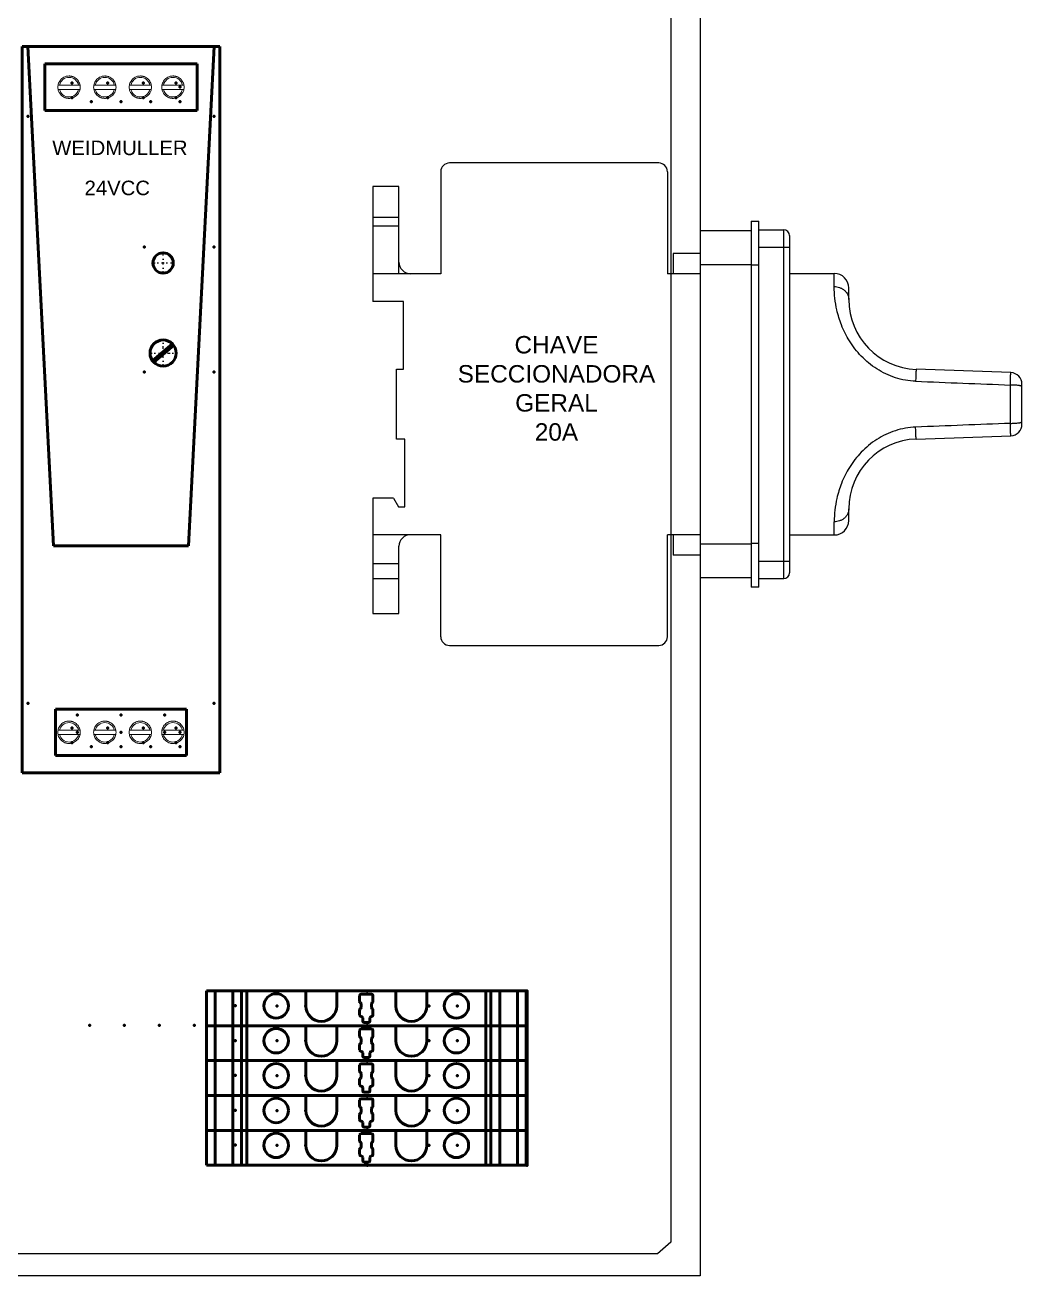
# Model space of a CAD drawing. Header units: millimetres. Extents: x -72 to 2978, y -1067 to 2817.
# Drawn here: x 2505.9 to 2677.4, y 1205.2 to 1420.4 of the extents above; entities that cross this region are included whole.
import ezdxf

# ---------------------------------------------------------------- set-up
doc = ezdxf.new("R2010")
doc.units = ezdxf.units.MM
doc.linetypes.add('Center', pattern=[1.5, 0.45, -0.5, 0.05, -0.5])
doc.linetypes.add('Dashed', pattern=[2, 1, -1])
for name, color, linetype, lineweight in [('2d ConnectionPoints', 7, 'Continuous', 50), ('AM_0', 7, 'Continuous', 50), ('AM_4', 3, 'Continuous', 25), ('AM_7', 7, 'Center', 25), ('AM_9', 6, 'Dashed', 25)]:
    doc.layers.add(name, color=color, linetype=linetype, lineweight=lineweight)
doc.styles.get("Standard").update_dxf_attribs({"font": 'arial.ttf'})

# ---------------------------------------------------------------- blocks, each defined once
blk = doc.blocks.new('4_1469470000_PART5_0_in_1469470000_0')
at = {"layer": 'AM_0'}
for p, q in [((25.87, 73.81), (22.43, 70.92)), ((26.07, 73.58), (22.63, 70.69))]:
    blk.add_line(p, q, dxfattribs=at)
blk = doc.blocks.new('5_1469470000_PART4_0_in_1469470000_0')
at = {"layer": 'AM_0'}
for p, q in [((0, 125), (0, 0)), ((0.97, 125), (0, 125)), ((0.97, 125), (5.4, 39.1)), ((28.6, 39.1), (33.03, 125)), ((34, 125), (33.03, 125)), ((34, 0), (34, 125)), ((5.4, 39.1), (28.6, 39.1)), ((28.25, 11), (5.75, 11)), ((5.75, 11), (5.75, 3)), ((28.25, 11), (28.25, 3)), ((28.25, 3), (5.75, 3)), ((0, 0), (34, 0))]:
    blk.add_line(p, q, dxfattribs=at)
blk = doc.blocks.new('6_1469470000_PART3_0_in_1469470000_0')
at = {"layer": 'AM_0'}
for p, q in [((33.03, 125), (0.97, 125)), ((5.4, 39.1), (0.97, 125)), ((33.03, 125), (28.6, 39.1)), ((30.1, 122), (3.9, 122)), ((3.9, 122), (3.9, 114)), ((30.1, 122), (30.1, 114)), ((30.1, 114), (3.9, 114)), ((5.4, 39.1), (28.6, 39.1))]:
    blk.add_line(p, q, dxfattribs=at)
for centre, radius in [((24.25, 87.75), 1.75), ((24.25, 72.25), 2.25)]:
    blk.add_circle(centre, radius, dxfattribs=at)
at = {"layer": 'AM_7'}
for p, q in [((24.25, 85.91), (24.25, 89.59)), ((22.41, 87.75), (26.09, 87.75)), ((24.25, 69.89), (24.25, 74.61)), ((21.89, 72.25), (26.61, 72.25))]:
    blk.add_line(p, q, dxfattribs=at)
blk = doc.blocks.new('7_1469470000_PART2_0_in_1469470000_0')
at = {"layer": 'AM_0'}
blk.add_circle((24.25, 87.75), 1.75, dxfattribs=at)

msp = doc.modelspace()

# ---------------------------------------------------------------- linework, layer by layer
for p, q in [((2622.01, 1505.15), (2622.01, 1205.15)), ((2622.01, 1205.15), (2313.02, 1205.15))]:
    msp.add_line(p, q)
at = {"color": 30, "true_color": 0xf8991e}
for p, q in [((2616.97, 1497.4), (2616.97, 1210.99)), ((2616.97, 1210.99), (2614.72, 1208.95)), ((2614.73, 1208.96), (2327.3, 1208.96))]:
    msp.add_line(p, q, dxfattribs=at)
at = {"color": 7, "linetype": 'Continuous', "lineweight": 15}
for p, q in [((2511.8, 1410.07), (2515.07, 1410.07)), ((2517.96, 1410.07), (2521.23, 1410.07)), ((2524.08, 1410.07), (2527.34, 1410.07)), ((2529.69, 1410.07), (2532.95, 1410.07)), ((2515.07, 1409.32), (2511.8, 1409.32)), ((2521.23, 1409.32), (2517.96, 1409.32)), ((2527.34, 1409.32), (2524.08, 1409.32)), ((2532.95, 1409.32), (2529.69, 1409.32)), ((2511.8, 1299.07), (2515.07, 1299.07)), ((2515.07, 1298.32), (2511.8, 1298.32)), ((2517.96, 1299.07), (2521.23, 1299.07)), ((2521.23, 1298.32), (2517.96, 1298.32)), ((2524.08, 1299.07), (2527.34, 1299.07)), ((2527.34, 1298.32), (2524.08, 1298.32)), ((2529.69, 1299.07), (2532.95, 1299.07)), ((2532.95, 1298.32), (2529.69, 1298.32))]:
    msp.add_line(p, q, dxfattribs=at)
at = {"color": 7}
for p, q in [((2577.41, 1395.15), (2577.41, 1377.6)), ((2614.91, 1396.65), (2578.91, 1396.65)), ((2616.41, 1395.15), (2616.41, 1377.6)), ((2565.71, 1392.6), (2565.71, 1372.8)), ((2570.21, 1392.6), (2565.71, 1392.6)), ((2570.21, 1377.6), (2570.21, 1392.6)), ((2570.21, 1387.3), (2565.71, 1387.3)), ((2630.81, 1386.65), (2632.11, 1386.65)), ((2630.81, 1386.65), (2630.81, 1323.65)), ((2632.11, 1323.65), (2632.11, 1386.65)), ((2570.21, 1385.8), (2565.71, 1385.8)), ((2622.01, 1385.05), (2630.81, 1385.05)), ((2622.01, 1385.05), (2622.01, 1325.25)), ((2632.11, 1385.15), (2636.41, 1385.15)), ((2636.41, 1325.15), (2636.41, 1385.15)), ((2637.41, 1384.15), (2637.41, 1326.15)), ((2632.11, 1382.15), (2637.41, 1382.15)), ((2622.01, 1381.1), (2617.41, 1381.1)), ((2617.41, 1381.1), (2617.41, 1377.6)), ((2577.41, 1377.6), (2565.71, 1377.6)), ((2622.01, 1377.6), (2616.41, 1377.6)), ((2630.81, 1379.15), (2622.01, 1379.15)), ((2632.11, 1379.05), (2630.81, 1379.05)), ((2637.41, 1377.65), (2645.11, 1377.65)), ((2645.11, 1375.39), (2645.11, 1377.65)), ((2647.61, 1373.14), (2647.61, 1375.15)), ((2570.96, 1372.8), (2565.71, 1372.8)), ((2570.96, 1361.15), (2570.96, 1372.8)), ((2569.81, 1349.15), (2569.81, 1361.15)), ((2569.81, 1361.15), (2570.96, 1361.15)), ((2675.48, 1360.58), (2659.19, 1361.15)), ((2675.41, 1351.85), (2675.41, 1358.45)), ((2677.41, 1351.72), (2677.41, 1358.58)), ((2659.19, 1349.15), (2675.48, 1349.72)), ((2571.21, 1349.15), (2569.81, 1349.15)), ((2571.21, 1337.5), (2571.21, 1349.15)), ((2565.71, 1339), (2565.71, 1319.15)), ((2569.24, 1339), (2565.71, 1339)), ((2569.24, 1339), (2570.11, 1337.5)), ((2570.11, 1337.5), (2571.21, 1337.5)), ((2647.61, 1335.15), (2647.61, 1337.16)), ((2645.11, 1332.65), (2645.11, 1334.91)), ((2577.41, 1332.7), (2565.71, 1332.7)), ((2577.41, 1315.15), (2577.41, 1332.7)), ((2616.41, 1315.15), (2616.41, 1332.7)), ((2622.01, 1332.7), (2616.41, 1332.7)), ((2617.41, 1332.7), (2617.41, 1329.2)), ((2637.41, 1332.65), (2645.11, 1332.65)), ((2570.21, 1319.15), (2570.21, 1330.7)), ((2622.01, 1331.15), (2630.81, 1331.15)), ((2630.81, 1331.25), (2632.11, 1331.25)), ((2622.01, 1329.2), (2617.41, 1329.2)), ((2632.11, 1328.15), (2637.41, 1328.15)), ((2570.21, 1327.7), (2565.71, 1327.7)), ((2565.71, 1325.15), (2570.21, 1325.15)), ((2630.81, 1325.25), (2622.01, 1325.25)), ((2632.11, 1325.15), (2636.41, 1325.15)), ((2632.11, 1323.65), (2630.81, 1323.65)), ((2565.71, 1319.15), (2570.21, 1319.15)), ((2578.91, 1313.65), (2614.91, 1313.65))]:
    msp.add_line(p, q, dxfattribs=at)
for centre, radius, start, end in [((2578.91, 1395.15), 1.5, 90, 180), ((2614.91, 1395.15), 1.5, 0, 90), ((2636.41, 1384.15), 1, 0, 90), ((2572.21, 1379.6), 2, 180, 270), ((2645.11, 1375.15), 2.5, 0, 90), ((2659.61, 1373.14), 12, 180, 268), ((2675.41, 1358.58), 2, 0, 88), ((2675.41, 1351.72), 2, 272, 0.0003), ((2659.61, 1337.16), 12, 92, 180), ((2645.11, 1335.15), 2.5, 270, 0), ((2572.21, 1330.7), 2, 90, 180), ((2636.41, 1326.15), 1, 270, 0), ((2578.91, 1315.15), 1.5, 180, 270), ((2614.91, 1315.15), 1.5, 270, 0)]:
    msp.add_arc(centre, radius, start, end, dxfattribs=at)
at = {"color": 7, "linetype": 'Continuous', "lineweight": 15}
for points, knots in [([(2513.44, 1407.77), (2513.39, 1407.77), (2513.29, 1407.78), (2513.15, 1407.79), (2513, 1407.82), (2512.86, 1407.86), (2512.65, 1407.93), (2512.37, 1408.08), (2512.07, 1408.33), (2511.82, 1408.63), (2511.64, 1408.97), (2511.53, 1409.33), (2511.5, 1409.7), (2511.53, 1410.06), (2511.64, 1410.42), (2511.82, 1410.76), (2512.07, 1411.07), (2512.37, 1411.32), (2512.68, 1411.48), (2512.96, 1411.57), (2513.19, 1411.61), (2513.36, 1411.62), (2513.44, 1411.62)], [0, 0, 0, 0, 0.024176, 0.048139, 0.072026, 0.095974, 0.120121, 0.185059, 0.250086, 0.315023, 0.38005, 0.439993, 0.500024, 0.559968, 0.619999, 0.684937, 0.749963, 0.814901, 0.879927, 0.92, 0.95981, 1, 1, 1, 1]), ([(2513.44, 1411.37), (2513.06, 1411.37), (2512.69, 1411.24), (2512.1, 1410.77), (2511.89, 1410.44), (2511.8, 1410.07)], [0, 0, 0, 0, 0.5, 0.5, 1, 1, 1, 1]), ([(2513.44, 1411.62), (2513.49, 1411.62), (2513.58, 1411.62), (2513.73, 1411.6), (2513.87, 1411.58), (2514.01, 1411.54), (2514.22, 1411.46), (2514.5, 1411.32), (2514.81, 1411.07), (2515.06, 1410.76), (2515.23, 1410.42), (2515.34, 1410.06), (2515.37, 1409.7), (2515.34, 1409.33), (2515.23, 1408.97), (2515.06, 1408.63), (2514.81, 1408.33), (2514.5, 1408.08), (2514.2, 1407.92), (2513.92, 1407.83), (2513.68, 1407.78), (2513.52, 1407.77), (2513.44, 1407.77)], [0, 0, 0, 0, 0.024176, 0.048139, 0.072026, 0.095974, 0.120121, 0.185059, 0.250086, 0.315023, 0.38005, 0.439993, 0.500024, 0.559968, 0.619999, 0.684937, 0.749963, 0.814901, 0.879927, 0.92, 0.95981, 1, 1, 1, 1]), ([(2515.07, 1410.07), (2514.98, 1410.44), (2514.78, 1410.77), (2514.18, 1411.24), (2513.82, 1411.37), (2513.44, 1411.37)], [0, 0, 0, 0, 0.5, 0.5, 1, 1, 1, 1]), ([(2519.6, 1407.77), (2519.55, 1407.77), (2519.45, 1407.78), (2519.31, 1407.79), (2519.16, 1407.82), (2519.02, 1407.86), (2518.81, 1407.93), (2518.53, 1408.08), (2518.22, 1408.33), (2517.97, 1408.63), (2517.8, 1408.97), (2517.69, 1409.33), (2517.66, 1409.7), (2517.69, 1410.06), (2517.8, 1410.42), (2517.97, 1410.76), (2518.22, 1411.07), (2518.53, 1411.32), (2518.84, 1411.48), (2519.11, 1411.57), (2519.35, 1411.61), (2519.51, 1411.62), (2519.6, 1411.62)], [0, 0, 0, 0, 0.024176, 0.048139, 0.072026, 0.095974, 0.120121, 0.185059, 0.250086, 0.315023, 0.38005, 0.439993, 0.500024, 0.559968, 0.619999, 0.684937, 0.749963, 0.814901, 0.879927, 0.92, 0.95981, 1, 1, 1, 1]), ([(2519.6, 1411.37), (2519.22, 1411.37), (2518.85, 1411.24), (2518.26, 1410.77), (2518.05, 1410.44), (2517.96, 1410.07)], [0, 0, 0, 0, 0.5, 0.5, 1, 1, 1, 1]), ([(2519.6, 1411.62), (2519.64, 1411.62), (2519.74, 1411.62), (2519.88, 1411.6), (2520.03, 1411.58), (2520.17, 1411.54), (2520.38, 1411.46), (2520.66, 1411.32), (2520.97, 1411.07), (2521.22, 1410.76), (2521.39, 1410.42), (2521.5, 1410.06), (2521.53, 1409.7), (2521.5, 1409.33), (2521.39, 1408.97), (2521.22, 1408.63), (2520.97, 1408.33), (2520.66, 1408.08), (2520.35, 1407.92), (2520.08, 1407.83), (2519.84, 1407.78), (2519.68, 1407.77), (2519.6, 1407.77)], [0, 0, 0, 0, 0.024176, 0.048139, 0.072026, 0.095974, 0.120121, 0.185059, 0.250086, 0.315023, 0.38005, 0.439993, 0.500024, 0.559968, 0.619999, 0.684937, 0.749963, 0.814901, 0.879927, 0.92, 0.95981, 1, 1, 1, 1]), ([(2521.23, 1410.07), (2521.14, 1410.44), (2520.93, 1410.77), (2520.34, 1411.24), (2519.97, 1411.37), (2519.6, 1411.37)], [0, 0, 0, 0, 0.5, 0.5, 1, 1, 1, 1]), ([(2525.71, 1407.77), (2525.66, 1407.77), (2525.56, 1407.78), (2525.42, 1407.79), (2525.28, 1407.82), (2525.14, 1407.86), (2524.92, 1407.93), (2524.64, 1408.08), (2524.34, 1408.33), (2524.09, 1408.63), (2523.91, 1408.97), (2523.81, 1409.33), (2523.77, 1409.7), (2523.81, 1410.06), (2523.91, 1410.42), (2524.09, 1410.76), (2524.34, 1411.07), (2524.64, 1411.32), (2524.95, 1411.48), (2525.23, 1411.57), (2525.47, 1411.61), (2525.63, 1411.62), (2525.71, 1411.62)], [0, 0, 0, 0, 0.024176, 0.048139, 0.072026, 0.095974, 0.120121, 0.185059, 0.250086, 0.315023, 0.38005, 0.439993, 0.500024, 0.559968, 0.619999, 0.684937, 0.749963, 0.814901, 0.879927, 0.92, 0.95981, 1, 1, 1, 1]), ([(2525.71, 1411.37), (2525.33, 1411.37), (2524.96, 1411.24), (2524.37, 1410.77), (2524.16, 1410.44), (2524.08, 1410.07)], [0, 0, 0, 0, 0.5, 0.5, 1, 1, 1, 1]), ([(2525.71, 1411.62), (2525.76, 1411.62), (2525.85, 1411.62), (2526, 1411.6), (2526.14, 1411.58), (2526.28, 1411.54), (2526.49, 1411.46), (2526.77, 1411.32), (2527.08, 1411.07), (2527.33, 1410.76), (2527.51, 1410.42), (2527.61, 1410.06), (2527.64, 1409.7), (2527.61, 1409.33), (2527.51, 1408.97), (2527.33, 1408.63), (2527.08, 1408.33), (2526.77, 1408.08), (2526.47, 1407.92), (2526.19, 1407.83), (2525.95, 1407.78), (2525.79, 1407.77), (2525.71, 1407.77)], [0, 0, 0, 0, 0.024176, 0.048139, 0.072026, 0.095974, 0.120121, 0.185059, 0.250086, 0.315023, 0.38005, 0.439993, 0.500024, 0.559968, 0.619999, 0.684937, 0.749963, 0.814901, 0.879927, 0.92, 0.95981, 1, 1, 1, 1]), ([(2527.34, 1410.07), (2527.26, 1410.44), (2527.05, 1410.77), (2526.45, 1411.24), (2526.09, 1411.37), (2525.71, 1411.37)], [0, 0, 0, 0, 0.5, 0.5, 1, 1, 1, 1]), ([(2531.32, 1407.77), (2531.27, 1407.77), (2531.17, 1407.78), (2531.03, 1407.79), (2530.89, 1407.82), (2530.75, 1407.86), (2530.53, 1407.93), (2530.25, 1408.08), (2529.95, 1408.33), (2529.7, 1408.63), (2529.52, 1408.97), (2529.42, 1409.33), (2529.38, 1409.7), (2529.42, 1410.06), (2529.52, 1410.42), (2529.7, 1410.76), (2529.95, 1411.07), (2530.25, 1411.32), (2530.56, 1411.48), (2530.84, 1411.57), (2531.08, 1411.61), (2531.24, 1411.62), (2531.32, 1411.62)], [0, 0, 0, 0, 0.024176, 0.048139, 0.072026, 0.095974, 0.120121, 0.185059, 0.250086, 0.315023, 0.38005, 0.439993, 0.500024, 0.559968, 0.619999, 0.684937, 0.749963, 0.814901, 0.879927, 0.92, 0.95981, 1, 1, 1, 1]), ([(2531.32, 1411.37), (2530.94, 1411.37), (2530.57, 1411.24), (2529.98, 1410.77), (2529.77, 1410.44), (2529.69, 1410.07)], [0, 0, 0, 0, 0.5, 0.5, 1, 1, 1, 1]), ([(2531.32, 1411.62), (2531.37, 1411.62), (2531.47, 1411.62), (2531.61, 1411.6), (2531.75, 1411.58), (2531.89, 1411.54), (2532.11, 1411.46), (2532.38, 1411.32), (2532.69, 1411.07), (2532.94, 1410.76), (2533.12, 1410.42), (2533.22, 1410.06), (2533.26, 1409.7), (2533.22, 1409.33), (2533.12, 1408.97), (2532.94, 1408.63), (2532.69, 1408.33), (2532.38, 1408.08), (2532.08, 1407.92), (2531.8, 1407.83), (2531.56, 1407.78), (2531.4, 1407.77), (2531.32, 1407.77)], [0, 0, 0, 0, 0.024176, 0.048139, 0.072026, 0.095974, 0.120121, 0.185059, 0.250086, 0.315023, 0.38005, 0.439993, 0.500024, 0.559968, 0.619999, 0.684937, 0.749963, 0.814901, 0.879927, 0.92, 0.95981, 1, 1, 1, 1]), ([(2532.95, 1410.07), (2532.87, 1410.44), (2532.66, 1410.77), (2532.07, 1411.24), (2531.7, 1411.37), (2531.32, 1411.37)], [0, 0, 0, 0, 0.5, 0.5, 1, 1, 1, 1]), ([(2511.8, 1409.32), (2511.89, 1408.95), (2512.1, 1408.62), (2512.69, 1408.15), (2513.06, 1408.02), (2513.44, 1408.02)], [0, 0, 0, 0, 0.5, 0.5, 1, 1, 1, 1]), ([(2513.44, 1408.02), (2513.82, 1408.02), (2514.18, 1408.15), (2514.78, 1408.62), (2514.98, 1408.95), (2515.07, 1409.32)], [0, 0, 0, 0, 0.5, 0.5, 1, 1, 1, 1]), ([(2517.96, 1409.32), (2518.05, 1408.95), (2518.26, 1408.62), (2518.85, 1408.15), (2519.22, 1408.02), (2519.6, 1408.02)], [0, 0, 0, 0, 0.5, 0.5, 1, 1, 1, 1]), ([(2519.6, 1408.02), (2519.97, 1408.02), (2520.34, 1408.15), (2520.93, 1408.62), (2521.14, 1408.95), (2521.23, 1409.32)], [0, 0, 0, 0, 0.5, 0.5, 1, 1, 1, 1]), ([(2524.08, 1409.32), (2524.16, 1408.95), (2524.37, 1408.62), (2524.96, 1408.15), (2525.33, 1408.02), (2525.71, 1408.02)], [0, 0, 0, 0, 0.5, 0.5, 1, 1, 1, 1]), ([(2525.71, 1408.02), (2526.09, 1408.02), (2526.45, 1408.15), (2527.05, 1408.62), (2527.26, 1408.95), (2527.34, 1409.32)], [0, 0, 0, 0, 0.5, 0.5, 1, 1, 1, 1]), ([(2529.69, 1409.32), (2529.77, 1408.95), (2529.98, 1408.62), (2530.57, 1408.15), (2530.94, 1408.02), (2531.32, 1408.02)], [0, 0, 0, 0, 0.5, 0.5, 1, 1, 1, 1]), ([(2531.32, 1408.02), (2531.7, 1408.02), (2532.07, 1408.15), (2532.66, 1408.62), (2532.87, 1408.95), (2532.95, 1409.32)], [0, 0, 0, 0, 0.5, 0.5, 1, 1, 1, 1]), ([(2513.44, 1296.77), (2513.39, 1296.77), (2513.29, 1296.78), (2513.15, 1296.79), (2513, 1296.82), (2512.86, 1296.86), (2512.65, 1296.93), (2512.37, 1297.08), (2512.07, 1297.33), (2511.82, 1297.63), (2511.64, 1297.97), (2511.53, 1298.33), (2511.5, 1298.7), (2511.53, 1299.06), (2511.64, 1299.42), (2511.82, 1299.76), (2512.07, 1300.07), (2512.37, 1300.32), (2512.68, 1300.48), (2512.96, 1300.57), (2513.19, 1300.61), (2513.36, 1300.62), (2513.44, 1300.62)], [0, 0, 0, 0, 0.024176, 0.048139, 0.072026, 0.095974, 0.120121, 0.185059, 0.250086, 0.315023, 0.38005, 0.439993, 0.500024, 0.559968, 0.619999, 0.684937, 0.749963, 0.814901, 0.879927, 0.92, 0.95981, 1, 1, 1, 1]), ([(2513.44, 1300.37), (2513.06, 1300.37), (2512.69, 1300.24), (2512.1, 1299.77), (2511.89, 1299.44), (2511.8, 1299.07)], [0, 0, 0, 0, 0.5, 0.5, 1, 1, 1, 1]), ([(2513.44, 1300.62), (2513.49, 1300.62), (2513.58, 1300.62), (2513.73, 1300.6), (2513.87, 1300.58), (2514.01, 1300.54), (2514.22, 1300.46), (2514.5, 1300.32), (2514.81, 1300.07), (2515.06, 1299.76), (2515.23, 1299.42), (2515.34, 1299.06), (2515.37, 1298.7), (2515.34, 1298.33), (2515.23, 1297.97), (2515.06, 1297.63), (2514.81, 1297.33), (2514.5, 1297.08), (2514.2, 1296.92), (2513.92, 1296.83), (2513.68, 1296.78), (2513.52, 1296.78), (2513.44, 1296.77)], [0, 0, 0, 0, 0.024176, 0.048139, 0.072026, 0.095974, 0.120121, 0.185059, 0.250086, 0.315023, 0.38005, 0.439993, 0.500024, 0.559968, 0.619999, 0.684937, 0.749963, 0.814901, 0.879927, 0.92, 0.95981, 1, 1, 1, 1]), ([(2515.07, 1299.07), (2514.98, 1299.44), (2514.78, 1299.77), (2514.18, 1300.24), (2513.82, 1300.37), (2513.44, 1300.37)], [0, 0, 0, 0, 0.5, 0.5, 1, 1, 1, 1]), ([(2519.6, 1296.77), (2519.55, 1296.77), (2519.45, 1296.78), (2519.31, 1296.79), (2519.16, 1296.82), (2519.02, 1296.86), (2518.81, 1296.93), (2518.53, 1297.08), (2518.22, 1297.33), (2517.97, 1297.63), (2517.8, 1297.97), (2517.69, 1298.33), (2517.66, 1298.7), (2517.69, 1299.06), (2517.8, 1299.42), (2517.97, 1299.76), (2518.22, 1300.07), (2518.53, 1300.32), (2518.84, 1300.48), (2519.11, 1300.57), (2519.35, 1300.61), (2519.51, 1300.62), (2519.6, 1300.62)], [0, 0, 0, 0, 0.024176, 0.048139, 0.072026, 0.095974, 0.120121, 0.185059, 0.250086, 0.315023, 0.38005, 0.439993, 0.500024, 0.559968, 0.619999, 0.684937, 0.749963, 0.814901, 0.879927, 0.92, 0.95981, 1, 1, 1, 1]), ([(2519.6, 1300.37), (2519.22, 1300.37), (2518.85, 1300.24), (2518.26, 1299.77), (2518.05, 1299.44), (2517.96, 1299.07)], [0, 0, 0, 0, 0.5, 0.5, 1, 1, 1, 1]), ([(2519.6, 1300.62), (2519.64, 1300.62), (2519.74, 1300.62), (2519.88, 1300.6), (2520.03, 1300.58), (2520.17, 1300.54), (2520.38, 1300.46), (2520.66, 1300.32), (2520.97, 1300.07), (2521.22, 1299.76), (2521.39, 1299.42), (2521.5, 1299.06), (2521.53, 1298.7), (2521.5, 1298.33), (2521.39, 1297.97), (2521.22, 1297.63), (2520.97, 1297.33), (2520.66, 1297.08), (2520.35, 1296.92), (2520.08, 1296.83), (2519.84, 1296.78), (2519.68, 1296.78), (2519.6, 1296.77)], [0, 0, 0, 0, 0.024176, 0.048139, 0.072026, 0.095974, 0.120121, 0.185059, 0.250086, 0.315023, 0.38005, 0.439993, 0.500024, 0.559968, 0.619999, 0.684937, 0.749963, 0.814901, 0.879927, 0.92, 0.95981, 1, 1, 1, 1]), ([(2521.23, 1299.07), (2521.14, 1299.44), (2520.93, 1299.77), (2520.34, 1300.24), (2519.97, 1300.37), (2519.6, 1300.37)], [0, 0, 0, 0, 0.5, 0.5, 1, 1, 1, 1]), ([(2525.71, 1296.77), (2525.66, 1296.77), (2525.56, 1296.78), (2525.42, 1296.79), (2525.28, 1296.82), (2525.14, 1296.86), (2524.92, 1296.93), (2524.64, 1297.08), (2524.34, 1297.33), (2524.09, 1297.63), (2523.91, 1297.97), (2523.81, 1298.33), (2523.77, 1298.7), (2523.81, 1299.06), (2523.91, 1299.42), (2524.09, 1299.76), (2524.34, 1300.07), (2524.64, 1300.32), (2524.95, 1300.48), (2525.23, 1300.57), (2525.47, 1300.61), (2525.63, 1300.62), (2525.71, 1300.62)], [0, 0, 0, 0, 0.024176, 0.048139, 0.072026, 0.095974, 0.120121, 0.185059, 0.250086, 0.315023, 0.38005, 0.439993, 0.500024, 0.559968, 0.619999, 0.684937, 0.749963, 0.814901, 0.879927, 0.92, 0.95981, 1, 1, 1, 1]), ([(2525.71, 1300.37), (2525.33, 1300.37), (2524.96, 1300.24), (2524.37, 1299.77), (2524.16, 1299.44), (2524.08, 1299.07)], [0, 0, 0, 0, 0.5, 0.5, 1, 1, 1, 1]), ([(2525.71, 1300.62), (2525.76, 1300.62), (2525.85, 1300.62), (2526, 1300.6), (2526.14, 1300.58), (2526.28, 1300.54), (2526.49, 1300.46), (2526.77, 1300.32), (2527.08, 1300.07), (2527.33, 1299.76), (2527.51, 1299.42), (2527.61, 1299.06), (2527.64, 1298.7), (2527.61, 1298.33), (2527.51, 1297.97), (2527.33, 1297.63), (2527.08, 1297.33), (2526.77, 1297.08), (2526.47, 1296.92), (2526.19, 1296.83), (2525.95, 1296.78), (2525.79, 1296.78), (2525.71, 1296.77)], [0, 0, 0, 0, 0.024176, 0.048139, 0.072026, 0.095974, 0.120121, 0.185059, 0.250086, 0.315023, 0.38005, 0.439993, 0.500024, 0.559968, 0.619999, 0.684937, 0.749963, 0.814901, 0.879927, 0.92, 0.95981, 1, 1, 1, 1]), ([(2527.34, 1299.07), (2527.26, 1299.44), (2527.05, 1299.77), (2526.45, 1300.24), (2526.09, 1300.37), (2525.71, 1300.37)], [0, 0, 0, 0, 0.5, 0.5, 1, 1, 1, 1]), ([(2531.32, 1296.77), (2531.27, 1296.77), (2531.17, 1296.78), (2531.03, 1296.79), (2530.89, 1296.82), (2530.75, 1296.86), (2530.53, 1296.93), (2530.25, 1297.08), (2529.95, 1297.33), (2529.7, 1297.63), (2529.52, 1297.97), (2529.42, 1298.33), (2529.38, 1298.7), (2529.42, 1299.06), (2529.52, 1299.42), (2529.7, 1299.76), (2529.95, 1300.07), (2530.25, 1300.32), (2530.56, 1300.48), (2530.84, 1300.57), (2531.08, 1300.61), (2531.24, 1300.62), (2531.32, 1300.62)], [0, 0, 0, 0, 0.024176, 0.048139, 0.072026, 0.095974, 0.120121, 0.185059, 0.250086, 0.315023, 0.38005, 0.439993, 0.500024, 0.559968, 0.619999, 0.684937, 0.749963, 0.814901, 0.879927, 0.92, 0.95981, 1, 1, 1, 1]), ([(2531.32, 1300.37), (2530.94, 1300.37), (2530.57, 1300.24), (2529.98, 1299.77), (2529.77, 1299.44), (2529.69, 1299.07)], [0, 0, 0, 0, 0.5, 0.5, 1, 1, 1, 1]), ([(2531.32, 1300.62), (2531.37, 1300.62), (2531.47, 1300.62), (2531.61, 1300.6), (2531.75, 1300.58), (2531.89, 1300.54), (2532.11, 1300.46), (2532.38, 1300.32), (2532.69, 1300.07), (2532.94, 1299.76), (2533.12, 1299.42), (2533.22, 1299.06), (2533.26, 1298.7), (2533.22, 1298.33), (2533.12, 1297.97), (2532.94, 1297.63), (2532.69, 1297.33), (2532.38, 1297.08), (2532.08, 1296.92), (2531.8, 1296.83), (2531.56, 1296.78), (2531.4, 1296.78), (2531.32, 1296.77)], [0, 0, 0, 0, 0.024176, 0.048139, 0.072026, 0.095974, 0.120121, 0.185059, 0.250086, 0.315023, 0.38005, 0.439993, 0.500024, 0.559968, 0.619999, 0.684937, 0.749963, 0.814901, 0.879927, 0.92, 0.95981, 1, 1, 1, 1]), ([(2532.95, 1299.07), (2532.87, 1299.44), (2532.66, 1299.77), (2532.07, 1300.24), (2531.7, 1300.37), (2531.32, 1300.37)], [0, 0, 0, 0, 0.5, 0.5, 1, 1, 1, 1]), ([(2511.8, 1298.32), (2511.89, 1297.95), (2512.1, 1297.62), (2512.69, 1297.15), (2513.06, 1297.02), (2513.44, 1297.02)], [0, 0, 0, 0, 0.5, 0.5, 1, 1, 1, 1]), ([(2513.44, 1297.02), (2513.82, 1297.02), (2514.18, 1297.15), (2514.78, 1297.62), (2514.98, 1297.95), (2515.07, 1298.32)], [0, 0, 0, 0, 0.5, 0.5, 1, 1, 1, 1]), ([(2517.96, 1298.32), (2518.05, 1297.95), (2518.26, 1297.62), (2518.85, 1297.15), (2519.22, 1297.02), (2519.6, 1297.02)], [0, 0, 0, 0, 0.5, 0.5, 1, 1, 1, 1]), ([(2519.6, 1297.02), (2519.97, 1297.02), (2520.34, 1297.15), (2520.93, 1297.62), (2521.14, 1297.95), (2521.23, 1298.32)], [0, 0, 0, 0, 0.5, 0.5, 1, 1, 1, 1]), ([(2524.08, 1298.32), (2524.16, 1297.95), (2524.37, 1297.62), (2524.96, 1297.15), (2525.33, 1297.02), (2525.71, 1297.02)], [0, 0, 0, 0, 0.5, 0.5, 1, 1, 1, 1]), ([(2525.71, 1297.02), (2526.09, 1297.02), (2526.45, 1297.15), (2527.05, 1297.62), (2527.26, 1297.95), (2527.34, 1298.32)], [0, 0, 0, 0, 0.5, 0.5, 1, 1, 1, 1]), ([(2529.69, 1298.32), (2529.77, 1297.95), (2529.98, 1297.62), (2530.57, 1297.15), (2530.94, 1297.02), (2531.32, 1297.02)], [0, 0, 0, 0, 0.5, 0.5, 1, 1, 1, 1]), ([(2531.32, 1297.02), (2531.7, 1297.02), (2532.07, 1297.15), (2532.66, 1297.62), (2532.87, 1297.95), (2532.95, 1298.32)], [0, 0, 0, 0, 0.5, 0.5, 1, 1, 1, 1])]:
    msp.add_open_spline(points, degree=3, knots=knots, dxfattribs=at)
for points in [[(2511.55, 1410.07), (2511.61, 1410.07), (2511.7, 1410.07), (2511.8, 1410.07)], [(2515.07, 1410.07), (2515.17, 1410.07), (2515.27, 1410.07), (2515.33, 1410.07)], [(2517.71, 1410.07), (2517.76, 1410.07), (2517.86, 1410.07), (2517.96, 1410.07)], [(2521.23, 1410.07), (2521.33, 1410.07), (2521.43, 1410.07), (2521.48, 1410.07)], [(2523.82, 1410.07), (2523.88, 1410.07), (2523.97, 1410.07), (2524.08, 1410.07)], [(2527.34, 1410.07), (2527.44, 1410.07), (2527.54, 1410.07), (2527.6, 1410.07)], [(2529.43, 1410.07), (2529.49, 1410.07), (2529.59, 1410.07), (2529.69, 1410.07)], [(2532.95, 1410.07), (2533.05, 1410.07), (2533.15, 1410.07), (2533.21, 1410.07)], [(2511.8, 1409.32), (2511.7, 1409.32), (2511.61, 1409.32), (2511.55, 1409.32)], [(2515.33, 1409.32), (2515.27, 1409.32), (2515.17, 1409.32), (2515.07, 1409.32)], [(2517.96, 1409.32), (2517.86, 1409.32), (2517.76, 1409.32), (2517.71, 1409.32)], [(2521.48, 1409.32), (2521.43, 1409.32), (2521.33, 1409.32), (2521.23, 1409.32)], [(2524.08, 1409.32), (2523.97, 1409.32), (2523.88, 1409.32), (2523.82, 1409.32)], [(2527.6, 1409.32), (2527.54, 1409.32), (2527.44, 1409.32), (2527.34, 1409.32)], [(2529.69, 1409.32), (2529.59, 1409.32), (2529.49, 1409.32), (2529.43, 1409.32)], [(2533.21, 1409.32), (2533.15, 1409.32), (2533.05, 1409.32), (2532.95, 1409.32)], [(2511.55, 1299.07), (2511.61, 1299.07), (2511.7, 1299.07), (2511.8, 1299.07)], [(2511.8, 1298.32), (2511.7, 1298.32), (2511.61, 1298.32), (2511.55, 1298.32)], [(2515.07, 1299.07), (2515.17, 1299.07), (2515.27, 1299.07), (2515.33, 1299.07)], [(2515.33, 1298.32), (2515.27, 1298.32), (2515.17, 1298.32), (2515.07, 1298.32)], [(2517.71, 1299.07), (2517.76, 1299.07), (2517.86, 1299.07), (2517.96, 1299.07)], [(2517.96, 1298.32), (2517.86, 1298.32), (2517.76, 1298.32), (2517.71, 1298.32)], [(2521.23, 1299.07), (2521.33, 1299.07), (2521.43, 1299.07), (2521.48, 1299.07)], [(2521.48, 1298.32), (2521.43, 1298.32), (2521.33, 1298.32), (2521.23, 1298.32)], [(2523.82, 1299.07), (2523.88, 1299.07), (2523.97, 1299.07), (2524.08, 1299.07)], [(2524.08, 1298.32), (2523.97, 1298.32), (2523.88, 1298.32), (2523.82, 1298.32)], [(2527.34, 1299.07), (2527.44, 1299.07), (2527.54, 1299.07), (2527.6, 1299.07)], [(2527.6, 1298.32), (2527.54, 1298.32), (2527.44, 1298.32), (2527.34, 1298.32)], [(2529.43, 1299.07), (2529.49, 1299.07), (2529.59, 1299.07), (2529.69, 1299.07)], [(2529.69, 1298.32), (2529.59, 1298.32), (2529.49, 1298.32), (2529.43, 1298.32)], [(2532.95, 1299.07), (2533.05, 1299.07), (2533.15, 1299.07), (2533.21, 1299.07)], [(2533.21, 1298.32), (2533.15, 1298.32), (2533.05, 1298.32), (2532.95, 1298.32)]]:
    msp.add_open_spline(points, degree=3, dxfattribs=at)
at = {"color": 7}
for points, knots in [([(2645.11, 1375.39), (2645.42, 1375.39), (2645.9, 1375.31), (2646.48, 1375.04), (2646.88, 1374.75), (2647.21, 1374.39), (2647.44, 1373.99), (2647.58, 1373.57), (2647.61, 1373.28), (2647.61, 1373.14)], [0, 0, 0, 0, 0.250804, 0.383556, 0.516469, 0.646506, 0.771453, 0.889388, 1, 1, 1, 1]), ([(2659.1, 1359.09), (2658.51, 1359.11), (2657.33, 1359.24), (2655.61, 1359.67), (2653.96, 1360.33), (2652.42, 1361.18), (2651.01, 1362.21), (2649.35, 1363.76), (2647.68, 1365.91), (2646.32, 1368.64), (2645.36, 1371.78), (2645.11, 1374.04), (2645.11, 1375.39)], [0, 0, 0, 0, 0.0749, 0.14973, 0.224397, 0.29873, 0.372461, 0.445191, 0.58532, 0.714569, 0.828568, 1, 1, 1, 1]), ([(2659.19, 1361.15), (2659.19, 1361.15), (2659.19, 1361.15), (2659.19, 1361.14), (2659.19, 1361.13), (2659.19, 1361.12), (2659.18, 1361.1), (2659.18, 1361.08), (2659.18, 1361.05), (2659.18, 1361), (2659.18, 1360.93), (2659.17, 1360.83), (2659.17, 1360.72), (2659.16, 1360.58), (2659.15, 1360.43), (2659.14, 1360.2), (2659.13, 1359.89), (2659.12, 1359.5), (2659.11, 1359.23), (2659.1, 1359.09)], [0, 0, 0, 0, 0.000988, 0.003877, 0.008753, 0.015684, 0.024735, 0.035973, 0.04946, 0.065261, 0.10393, 0.151824, 0.208655, 0.274132, 0.347824, 0.428724, 0.607557, 0.801295, 1, 1, 1, 1]), ([(2675.41, 1358.45), (2675.41, 1358.59), (2675.42, 1358.87), (2675.43, 1359.28), (2675.44, 1359.59), (2675.45, 1359.82), (2675.45, 1359.97), (2675.46, 1360.11), (2675.46, 1360.23), (2675.47, 1360.33), (2675.47, 1360.41), (2675.47, 1360.46), (2675.47, 1360.49), (2675.47, 1360.52), (2675.47, 1360.54), (2675.48, 1360.56), (2675.48, 1360.57), (2675.48, 1360.58), (2675.48, 1360.58), (2675.48, 1360.58), (2675.48, 1360.58), (2675.48, 1360.58)], [0, 0, 0, 0, 0.202366, 0.393232, 0.566038, 0.644, 0.71552, 0.780045, 0.837026, 0.886, 0.92662, 0.943691, 0.958547, 0.971156, 0.981503, 0.989573, 0.995352, 0.997378, 0.998827, 0.999698, 1, 1, 1, 1]), ([(2677.41, 1358.16), (2677.41, 1358.18), (2677.37, 1358.21), (2677.32, 1358.24), (2677.25, 1358.27), (2677.17, 1358.3), (2677.07, 1358.32), (2676.95, 1358.34), (2676.77, 1358.37), (2676.51, 1358.4), (2676.16, 1358.43), (2675.79, 1358.45), (2675.54, 1358.45), (2675.41, 1358.45)], [0, 0, 0, 0, 0.033478, 0.06032, 0.095041, 0.137721, 0.188164, 0.246072, 0.310955, 0.459222, 0.627742, 0.810508, 1, 1, 1, 1]), ([(2675.41, 1351.85), (2675.54, 1351.85), (2675.79, 1351.86), (2676.16, 1351.87), (2676.51, 1351.9), (2676.77, 1351.93), (2676.95, 1351.96), (2677.07, 1351.98), (2677.17, 1352.01), (2677.25, 1352.03), (2677.32, 1352.06), (2677.37, 1352.09), (2677.41, 1352.12), (2677.41, 1352.15)], [0, 0, 0, 0, 0.189464, 0.372135, 0.540591, 0.688875, 0.753785, 0.81171, 0.862188, 0.904906, 0.939653, 0.96651, 1, 1, 1, 1]), ([(2675.48, 1349.72), (2675.48, 1349.72), (2675.48, 1349.72), (2675.48, 1349.72), (2675.48, 1349.73), (2675.48, 1349.73), (2675.48, 1349.74), (2675.47, 1349.76), (2675.47, 1349.78), (2675.47, 1349.81), (2675.47, 1349.84), (2675.47, 1349.89), (2675.47, 1349.97), (2675.46, 1350.07), (2675.46, 1350.19), (2675.45, 1350.33), (2675.45, 1350.48), (2675.44, 1350.71), (2675.43, 1351.03), (2675.42, 1351.43), (2675.41, 1351.71), (2675.41, 1351.85)], [0, 0, 0, 0, 0.000301, 0.001171, 0.002619, 0.004644, 0.010421, 0.01849, 0.028835, 0.041443, 0.056297, 0.073367, 0.113986, 0.162959, 0.21994, 0.284465, 0.355986, 0.43395, 0.606759, 0.797629, 1, 1, 1, 1]), ([(2659.1, 1351.21), (2658.51, 1351.19), (2657.33, 1351.06), (2655.61, 1350.63), (2653.96, 1349.98), (2652.42, 1349.12), (2651.01, 1348.09), (2649.35, 1346.54), (2647.68, 1344.39), (2646.32, 1341.67), (2645.36, 1338.53), (2645.11, 1336.26), (2645.11, 1334.91)], [0, 0, 0, 0, 0.0749, 0.14973, 0.224397, 0.298731, 0.372461, 0.445192, 0.58532, 0.714569, 0.828568, 1, 1, 1, 1]), ([(2659.19, 1349.15), (2659.19, 1349.15), (2659.19, 1349.15), (2659.19, 1349.16), (2659.19, 1349.17), (2659.19, 1349.18), (2659.18, 1349.2), (2659.18, 1349.23), (2659.18, 1349.25), (2659.18, 1349.3), (2659.18, 1349.37), (2659.17, 1349.47), (2659.17, 1349.59), (2659.16, 1349.72), (2659.15, 1349.87), (2659.14, 1350.1), (2659.13, 1350.41), (2659.12, 1350.81), (2659.11, 1351.08), (2659.1, 1351.21)], [0, 0, 0, 0, 0.000988, 0.003877, 0.008753, 0.015684, 0.024735, 0.035973, 0.04946, 0.065261, 0.10393, 0.151824, 0.208655, 0.274132, 0.347824, 0.428724, 0.607557, 0.801295, 1, 1, 1, 1]), ([(2647.61, 1337.16), (2647.61, 1337.02), (2647.58, 1336.74), (2647.44, 1336.32), (2647.21, 1335.91), (2646.88, 1335.55), (2646.48, 1335.26), (2645.9, 1334.99), (2645.42, 1334.91), (2645.11, 1334.91)], [0, 0, 0, 0, 0.110612, 0.228547, 0.353494, 0.483531, 0.616444, 0.749196, 1, 1, 1, 1])]:
    msp.add_open_spline(points, degree=3, knots=knots, dxfattribs=at)
for points in [[(2659.1, 1359.09), (2664.54, 1358.88), (2669.97, 1358.66), (2675.41, 1358.45)], [(2675.41, 1351.85), (2669.97, 1351.64), (2664.54, 1351.42), (2659.1, 1351.21)]]:
    msp.add_open_spline(points, degree=3, dxfattribs=at)
at = {"layer": '2d ConnectionPoints'}
for p in [(2513.96, 1410.41), (2513.96, 1410.41), (2520.11, 1410.41), (2520.11, 1410.41), (2526.23, 1410.41), (2526.23, 1410.41), (2531.84, 1410.41), (2531.84, 1410.41), (2513.96, 1407.91), (2520.11, 1407.91), (2526.23, 1407.91), (2531.84, 1407.91), (2532.54, 1409.7), (2532.54, 1409.7), (2517.3, 1407.2), (2522.38, 1407.2), (2527.46, 1407.2), (2532.54, 1407.2), (2506.38, 1404.7), (2506.38, 1404.7), (2538.38, 1404.7), (2538.38, 1404.7), (2526.38, 1382.2), (2526.38, 1382.2), (2538.38, 1382.2), (2538.38, 1382.2), (2526.38, 1360.7), (2526.38, 1360.7), (2538.38, 1360.7), (2538.38, 1360.7), (2506.38, 1303.7), (2506.38, 1303.7), (2538.38, 1303.7), (2538.38, 1303.7), (2514.88, 1301.7), (2522.38, 1301.7), (2529.88, 1301.7), (2513.96, 1299.41), (2513.96, 1299.41), (2514.88, 1298.7), (2514.88, 1298.7), (2520.11, 1299.41), (2520.11, 1299.41), (2522.38, 1298.7), (2522.38, 1298.7), (2526.23, 1299.41), (2526.23, 1299.41), (2529.88, 1298.7), (2529.88, 1298.7), (2531.84, 1299.41), (2531.84, 1299.41), (2532.54, 1298.7), (2532.54, 1298.7), (2513.96, 1296.91), (2517.3, 1296.2), (2520.11, 1296.91), (2522.38, 1296.2), (2526.23, 1296.91), (2527.46, 1296.2), (2531.84, 1296.91), (2532.54, 1296.2), (2564.75, 1254.2), (2564.75, 1254.2), (2592.25, 1254.19), (2516.98, 1248.28), (2522.98, 1248.28), (2528.98, 1248.28), (2534.98, 1248.28), (2542.06, 1245.66), (2542.06, 1245.66), (2549.24, 1245.62), (2549.24, 1245.62), (2554.13, 1245.62), (2575.37, 1245.62), (2580.26, 1245.62), (2580.26, 1245.62), (2564.73, 1242.2), (2564.73, 1242.2), (2564.75, 1242.2), (2564.75, 1242.2), (2592.25, 1242.19), (2542.06, 1239.66), (2542.06, 1239.66), (2549.24, 1239.62), (2549.24, 1239.62), (2554.13, 1239.62), (2575.37, 1239.62), (2580.26, 1239.62), (2580.26, 1239.62), (2564.73, 1236.2), (2564.73, 1236.2), (2564.75, 1236.2), (2564.75, 1236.2), (2592.25, 1236.19), (2542.06, 1233.66), (2542.06, 1233.66), (2549.24, 1233.62), (2549.24, 1233.62), (2554.13, 1233.62), (2575.37, 1233.62), (2580.26, 1233.62), (2580.26, 1233.62), (2564.73, 1230.2), (2564.73, 1230.2), (2564.75, 1230.2), (2564.75, 1230.2), (2592.25, 1230.19), (2542.06, 1227.66), (2542.06, 1227.66), (2549.24, 1227.62), (2549.24, 1227.62), (2554.13, 1227.62), (2575.37, 1227.62), (2580.26, 1227.62), (2580.26, 1227.62), (2564.75, 1224.2), (2564.75, 1224.2), (2592.25, 1224.19)]:
    msp.add_point(p, dxfattribs=at)
at = {"layer": '2d ConnectionPoints', "color": 3}
for p in [(2564.73, 1254.2), (2564.73, 1254.2), (2542.06, 1251.66), (2542.06, 1251.66), (2549.24, 1251.62), (2549.24, 1251.62), (2554.13, 1251.62), (2575.37, 1251.62), (2580.26, 1251.62), (2580.26, 1251.62), (2564.73, 1248.2), (2564.73, 1248.2), (2564.73, 1248.2), (2564.73, 1248.2), (2564.75, 1248.2), (2564.75, 1248.2), (2592.25, 1248.19)]:
    msp.add_point(p, dxfattribs=at)
at = {"layer": 'AM_0', "color": 3}
for p, q in [((2537.09, 1248.2), (2537.09, 1254.2)), ((2537.09, 1254.2), (2592.25, 1254.2)), ((2538.59, 1254.2), (2538.59, 1248.2)), ((2541.6, 1254.2), (2541.6, 1248.2)), ((2543.14, 1254.2), (2543.14, 1248.2)), ((2544.02, 1254.2), (2544.02, 1248.2)), ((2554.19, 1254.2), (2554.19, 1251.6)), ((2559.49, 1254.2), (2559.49, 1251.6)), ((2563.44, 1253.4), (2563.44, 1252.4)), ((2565.49, 1253.65), (2563.69, 1253.65)), ((2565.74, 1253.4), (2565.74, 1252.4)), ((2569.69, 1254.2), (2569.69, 1251.6)), ((2574.99, 1254.2), (2574.99, 1251.6)), ((2585.16, 1248.2), (2585.16, 1254.2)), ((2586.04, 1248.2), (2586.04, 1254.2)), ((2587.58, 1248.2), (2587.58, 1254.2)), ((2590.59, 1248.2), (2590.59, 1254.2)), ((2592.09, 1248.2), (2592.09, 1254.2)), ((2592.25, 1248.2), (2592.25, 1254.2)), ((2563.44, 1250.92), (2563.44, 1250.05)), ((2563.69, 1251.97), (2563.69, 1251.35)), ((2565.49, 1251.97), (2565.49, 1251.35)), ((2565.74, 1250.92), (2565.74, 1250.05)), ((2563.69, 1249.8), (2563.72, 1249.8)), ((2563.97, 1249.55), (2563.97, 1249)), ((2564.97, 1248.75), (2564.22, 1248.75)), ((2565.22, 1249.55), (2565.22, 1249)), ((2565.49, 1249.8), (2565.47, 1249.8)), ((2537.09, 1248.2), (2592.25, 1248.2)), ((2537.09, 1248.2), (2592.25, 1248.2)), ((2537.09, 1248.2), (2592.25, 1248.2))]:
    msp.add_line(p, q, dxfattribs=at)
at = {"layer": 'AM_0'}
for p, q in [((2537.09, 1254.2), (2592.25, 1254.2)), ((2537.09, 1242.2), (2537.09, 1248.2)), ((2538.59, 1248.2), (2538.59, 1242.2)), ((2541.6, 1248.2), (2541.6, 1242.2)), ((2543.14, 1248.2), (2543.14, 1242.2)), ((2544.02, 1248.2), (2544.02, 1242.2)), ((2554.19, 1248.2), (2554.19, 1245.6)), ((2559.49, 1248.2), (2559.49, 1245.6)), ((2563.44, 1247.4), (2563.44, 1246.4)), ((2565.49, 1247.65), (2563.69, 1247.65)), ((2565.49, 1247.65), (2563.69, 1247.65)), ((2565.74, 1247.4), (2565.74, 1246.4)), ((2569.69, 1248.2), (2569.69, 1245.6)), ((2574.99, 1248.2), (2574.99, 1245.6)), ((2585.16, 1242.2), (2585.16, 1248.2)), ((2586.04, 1242.2), (2586.04, 1248.2)), ((2587.58, 1242.2), (2587.58, 1248.2)), ((2590.59, 1242.2), (2590.59, 1248.2)), ((2592.09, 1242.2), (2592.09, 1248.2)), ((2592.25, 1242.2), (2592.25, 1248.2)), ((2563.44, 1244.92), (2563.44, 1244.05)), ((2563.69, 1245.97), (2563.69, 1245.35)), ((2565.49, 1245.97), (2565.49, 1245.35)), ((2565.74, 1244.92), (2565.74, 1244.05)), ((2537.09, 1236.2), (2537.09, 1242.2)), ((2537.09, 1242.2), (2592.25, 1242.2)), ((2537.09, 1242.2), (2592.25, 1242.2)), ((2538.59, 1242.2), (2538.59, 1236.2)), ((2541.6, 1242.2), (2541.6, 1236.2)), ((2543.14, 1242.2), (2543.14, 1236.2)), ((2544.02, 1242.2), (2544.02, 1236.2)), ((2554.19, 1242.2), (2554.19, 1239.6)), ((2559.49, 1242.2), (2559.49, 1239.6)), ((2563.69, 1243.8), (2563.72, 1243.8)), ((2563.97, 1243.55), (2563.97, 1243)), ((2564.97, 1242.75), (2564.22, 1242.75)), ((2565.22, 1243.55), (2565.22, 1243)), ((2565.49, 1243.8), (2565.47, 1243.8)), ((2569.69, 1242.2), (2569.69, 1239.6)), ((2574.99, 1242.2), (2574.99, 1239.6)), ((2585.16, 1236.2), (2585.16, 1242.2)), ((2586.04, 1236.2), (2586.04, 1242.2)), ((2587.58, 1236.2), (2587.58, 1242.2)), ((2590.59, 1236.2), (2590.59, 1242.2)), ((2592.09, 1236.2), (2592.09, 1242.2)), ((2592.25, 1236.2), (2592.25, 1242.2)), ((2563.44, 1241.4), (2563.44, 1240.4)), ((2565.49, 1241.65), (2563.69, 1241.65)), ((2563.69, 1239.97), (2563.69, 1239.35)), ((2565.49, 1239.97), (2565.49, 1239.35)), ((2565.74, 1241.4), (2565.74, 1240.4)), ((2563.44, 1238.92), (2563.44, 1238.05)), ((2563.69, 1237.8), (2563.72, 1237.8)), ((2565.49, 1237.8), (2565.47, 1237.8)), ((2565.74, 1238.92), (2565.74, 1238.05)), ((2537.09, 1230.2), (2537.09, 1236.2)), ((2537.09, 1236.2), (2592.25, 1236.2)), ((2537.09, 1236.2), (2592.25, 1236.2)), ((2538.59, 1236.2), (2538.59, 1230.2)), ((2541.6, 1236.2), (2541.6, 1230.2)), ((2543.14, 1236.2), (2543.14, 1230.2)), ((2544.02, 1236.2), (2544.02, 1230.2)), ((2554.19, 1236.2), (2554.19, 1233.6)), ((2559.49, 1236.2), (2559.49, 1233.6)), ((2565.49, 1235.65), (2563.69, 1235.65)), ((2563.97, 1237.55), (2563.97, 1237)), ((2564.97, 1236.75), (2564.22, 1236.75)), ((2565.22, 1237.55), (2565.22, 1237)), ((2569.69, 1236.2), (2569.69, 1233.6)), ((2574.99, 1236.2), (2574.99, 1233.6)), ((2585.16, 1230.2), (2585.16, 1236.2)), ((2586.04, 1230.2), (2586.04, 1236.2)), ((2587.58, 1230.2), (2587.58, 1236.2)), ((2590.59, 1230.2), (2590.59, 1236.2)), ((2592.09, 1230.2), (2592.09, 1236.2)), ((2592.25, 1230.2), (2592.25, 1236.2)), ((2563.44, 1235.4), (2563.44, 1234.4)), ((2563.69, 1233.97), (2563.69, 1233.35)), ((2565.49, 1233.97), (2565.49, 1233.35)), ((2565.74, 1235.4), (2565.74, 1234.4)), ((2563.44, 1232.92), (2563.44, 1232.05)), ((2563.69, 1231.8), (2563.72, 1231.8)), ((2563.97, 1231.55), (2563.97, 1231)), ((2565.22, 1231.55), (2565.22, 1231)), ((2565.49, 1231.8), (2565.47, 1231.8)), ((2565.74, 1232.92), (2565.74, 1232.05)), ((2537.09, 1224.2), (2537.09, 1230.2)), ((2537.09, 1230.2), (2592.25, 1230.2)), ((2537.09, 1230.2), (2592.25, 1230.2)), ((2538.59, 1230.2), (2538.59, 1224.2)), ((2541.6, 1230.2), (2541.6, 1224.2)), ((2543.14, 1230.2), (2543.14, 1224.2)), ((2544.02, 1230.2), (2544.02, 1224.2)), ((2554.19, 1230.2), (2554.19, 1227.6)), ((2559.49, 1230.2), (2559.49, 1227.6)), ((2563.44, 1229.4), (2563.44, 1228.4)), ((2565.49, 1229.65), (2563.69, 1229.65)), ((2564.97, 1230.75), (2564.22, 1230.75)), ((2565.74, 1229.4), (2565.74, 1228.4)), ((2569.69, 1230.2), (2569.69, 1227.6)), ((2574.99, 1230.2), (2574.99, 1227.6)), ((2585.16, 1224.2), (2585.16, 1230.2)), ((2586.04, 1224.2), (2586.04, 1230.2)), ((2587.58, 1224.2), (2587.58, 1230.2)), ((2590.59, 1224.2), (2590.59, 1230.2)), ((2592.09, 1224.2), (2592.09, 1230.2)), ((2592.25, 1224.2), (2592.25, 1230.2)), ((2563.44, 1226.92), (2563.44, 1226.05)), ((2563.69, 1227.97), (2563.69, 1227.35)), ((2565.49, 1227.97), (2565.49, 1227.35)), ((2565.74, 1226.92), (2565.74, 1226.05)), ((2563.69, 1225.8), (2563.72, 1225.8)), ((2563.97, 1225.55), (2563.97, 1225)), ((2564.97, 1224.75), (2564.22, 1224.75)), ((2565.22, 1225.55), (2565.22, 1225)), ((2565.49, 1225.8), (2565.47, 1225.8)), ((2537.09, 1224.2), (2592.25, 1224.2))]:
    msp.add_line(p, q, dxfattribs=at)
at = {"layer": 'AM_0', "color": 3}
for centre in [(2549.08, 1251.62), (2580.1, 1251.62)]:
    msp.add_circle(centre, 2.1, dxfattribs=at)
at = {"layer": 'AM_0'}
for centre in [(2549.08, 1245.62), (2580.1, 1245.62), (2549.08, 1239.62), (2580.1, 1239.62), (2549.08, 1233.62), (2580.1, 1233.62), (2549.08, 1227.62), (2580.1, 1227.62)]:
    msp.add_circle(centre, 2.1, dxfattribs=at)
at = {"layer": 'AM_0', "color": 3}
for centre, radius, start, end in [((2563.69, 1253.4), 0.25, 90, 180), ((2565.49, 1253.4), 0.25, 0, 90), ((2556.84, 1251.6), 2.65, 180, 0), ((2563.69, 1252.4), 0.25, 180, 240), ((2563.69, 1250.92), 0.25, 120, 180), ((2563.44, 1251.97), 0.25, 0, 60), ((2563.44, 1251.35), 0.25, 300, 0), ((2565.74, 1251.97), 0.25, 120, 180), ((2565.74, 1251.35), 0.25, 180, 240), ((2565.49, 1252.4), 0.25, 300, 0), ((2565.49, 1250.92), 0.25, 0, 60), ((2572.34, 1251.6), 2.65, 180, 360), ((2563.69, 1250.05), 0.25, 180, 270), ((2563.72, 1249.55), 0.25, 0, 90), ((2564.22, 1249), 0.25, 180, 270), ((2564.97, 1249), 0.25, 270, 0), ((2565.47, 1249.55), 0.25, 90, 180), ((2565.49, 1250.05), 0.25, 270, 0)]:
    msp.add_arc(centre, radius, start, end, dxfattribs=at)
at = {"layer": 'AM_0'}
for centre, radius, start, end in [((2563.69, 1247.4), 0.25, 90, 180), ((2563.69, 1246.4), 0.25, 180, 240), ((2565.49, 1247.4), 0.25, 0, 90), ((2565.49, 1246.4), 0.25, 300, 0), ((2556.84, 1245.6), 2.65, 180, 0), ((2563.69, 1244.92), 0.25, 120, 180), ((2563.44, 1245.97), 0.25, 0, 60), ((2563.44, 1245.35), 0.25, 300, 0), ((2565.74, 1245.97), 0.25, 120, 180), ((2565.74, 1245.35), 0.25, 180, 240), ((2565.49, 1244.92), 0.25, 0, 60), ((2572.34, 1245.6), 2.65, 180, 360), ((2563.69, 1244.05), 0.25, 180, 270), ((2563.72, 1243.55), 0.25, 0, 90), ((2564.22, 1243), 0.25, 180, 270), ((2564.97, 1243), 0.25, 270, 0), ((2565.47, 1243.55), 0.25, 90, 180), ((2565.49, 1244.05), 0.25, 270, 0), ((2563.69, 1241.4), 0.25, 90, 180), ((2563.69, 1240.4), 0.25, 180, 240), ((2563.44, 1239.97), 0.25, 0, 60), ((2565.49, 1241.4), 0.25, 0, 90), ((2565.74, 1239.97), 0.25, 120, 180), ((2565.49, 1240.4), 0.25, 300, 0), ((2556.84, 1239.6), 2.65, 180, 0), ((2563.69, 1238.92), 0.25, 120, 180), ((2563.69, 1238.05), 0.25, 180, 270), ((2563.44, 1239.35), 0.25, 300, 0), ((2563.72, 1237.55), 0.25, 0, 90), ((2565.47, 1237.55), 0.25, 90, 180), ((2565.74, 1239.35), 0.25, 180, 240), ((2565.49, 1238.05), 0.25, 270, 0), ((2565.49, 1238.92), 0.25, 0, 60), ((2572.34, 1239.6), 2.65, 180, 360), ((2563.69, 1235.4), 0.25, 90, 180), ((2564.22, 1237), 0.25, 180, 270), ((2564.97, 1237), 0.25, 270, 0), ((2565.49, 1235.4), 0.25, 0, 90), ((2556.84, 1233.6), 2.65, 180, 0), ((2563.69, 1234.4), 0.25, 180, 240), ((2563.44, 1233.97), 0.25, 0, 60), ((2563.44, 1233.35), 0.25, 300, 0), ((2565.74, 1233.97), 0.25, 120, 180), ((2565.74, 1233.35), 0.25, 180, 240), ((2565.49, 1234.4), 0.25, 300, 0), ((2572.34, 1233.6), 2.65, 180, 360), ((2563.69, 1232.92), 0.25, 120, 180), ((2563.69, 1232.05), 0.25, 180, 270), ((2563.72, 1231.55), 0.25, 0, 90), ((2565.47, 1231.55), 0.25, 90, 180), ((2565.49, 1232.05), 0.25, 270, 0), ((2565.49, 1232.92), 0.25, 0, 60), ((2563.69, 1229.4), 0.25, 90, 180), ((2564.22, 1231), 0.25, 180, 270), ((2564.97, 1231), 0.25, 270, 0), ((2565.49, 1229.4), 0.25, 0, 90), ((2556.84, 1227.6), 2.65, 180, 0), ((2563.69, 1228.4), 0.25, 180, 240), ((2563.69, 1226.92), 0.25, 120, 180), ((2563.44, 1227.97), 0.25, 0, 60), ((2563.44, 1227.35), 0.25, 300, 0), ((2565.74, 1227.97), 0.25, 120, 180), ((2565.74, 1227.35), 0.25, 180, 240), ((2565.49, 1228.4), 0.25, 300, 0), ((2565.49, 1226.92), 0.25, 0, 60), ((2572.34, 1227.6), 2.65, 180, 360), ((2563.69, 1226.05), 0.25, 180, 270), ((2563.72, 1225.55), 0.25, 0, 90), ((2564.22, 1225), 0.25, 180, 270), ((2564.97, 1225), 0.25, 270, 0), ((2565.47, 1225.55), 0.25, 90, 180), ((2565.49, 1226.05), 0.25, 270, 0)]:
    msp.add_arc(centre, radius, start, end, dxfattribs=at)
at = {"layer": 'AM_4', "color": 3}
msp.add_lwpolyline([(2586.15, 1248.77), (2586.14, 1248.78), (2586.14, 1248.78)], dxfattribs=at)
at = {"layer": 'AM_4'}
for points in [[(2586.15, 1242.77), (2586.14, 1242.78), (2586.14, 1242.78)], [(2586.15, 1236.77), (2586.14, 1236.78), (2586.14, 1236.78)], [(2586.15, 1230.77), (2586.14, 1230.78), (2586.14, 1230.78)], [(2586.15, 1224.77), (2586.14, 1224.78), (2586.14, 1224.78)]]:
    msp.add_lwpolyline(points, dxfattribs=at)
at = {"layer": 'AM_9', "color": 3}
msp.add_lwpolyline([(2586.15, 1249.08), (2586.14, 1249.09), (2586.14, 1249.1)], dxfattribs=at)
at = {"layer": 'AM_9'}
for points in [[(2586.15, 1243.08), (2586.14, 1243.09), (2586.14, 1243.1)], [(2586.15, 1237.08), (2586.14, 1237.09), (2586.14, 1237.1)], [(2586.15, 1231.08), (2586.14, 1231.09), (2586.14, 1231.1)], [(2586.15, 1225.08), (2586.14, 1225.09), (2586.14, 1225.1)]]:
    msp.add_lwpolyline(points, dxfattribs=at)

# ---------------------------------------------------------------- block references
for name in ['5_1469470000_PART4_0_in_1469470000_0', '6_1469470000_PART3_0_in_1469470000_0', '7_1469470000_PART2_0_in_1469470000_0', '4_1469470000_PART5_0_in_1469470000_0']:
    msp.add_blockref(name, (2505.38, 1291.7))

# ---------------------------------------------------------------- texts
at = {"char_height": 2.5, "attachment_point": 1}
for s, insert in [('WEIDMULLER', (2510.55, 1400.51)), ('24VCC', (2516.11, 1393.61))]:
    msp.add_mtext_dynamic_manual_height_columns(s, width=26.033, gutter_width=12.5, heights=[0], dxfattribs=dict(at, insert=insert))
at = {"color": 6, "insert": (2582.63, 1366.88), "char_height": 3, "attachment_point": 1, "rotation": 359.9957}
msp.add_mtext_dynamic_manual_height_columns('\\pxqc;{\\C256;CHAVE SECCIONADORA GERAL\\P20A}', width=29.3612, gutter_width=12.5, heights=[0], dxfattribs=at)

doc.saveas('drawing.dxf')
